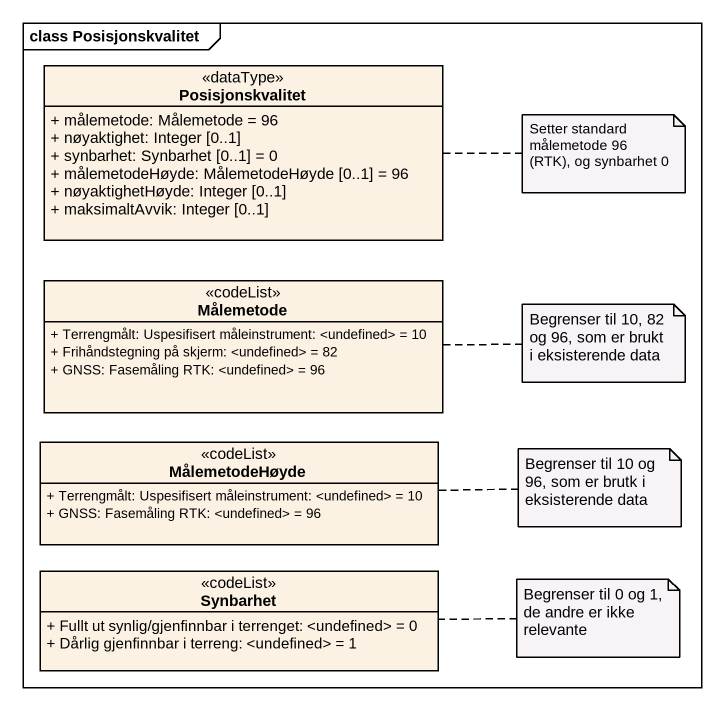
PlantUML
@startuml
mainframe class Posisjonskvalitet
hide circle
hide empty members
skinparam classAttributeIconSize 0
class Posisjonskvalitet <<dataType>> {
  + målemetode: Målemetode = 96
  + nøyaktighet: Integer [0..1]
  + synbarhet: Synbarhet [0..1] = 0
  + målemetodeHøyde: MålemetodeHøyde [0..1] = 96
  + nøyaktighetHøyde: Integer [0..1]
  + maksimaltAvvik: Integer [0..1]
}
class Målemetode <<codeList>> {
  + Terrengmålt: Uspesifisert måleinstrument: <undefined> = 10
  + Frihåndstegning på skjerm: <undefined> = 82
  + GNSS: Fasemåling RTK: <undefined> = 96
}
class MålemetodeHøyde <<codeList>> {
  + Terrengmålt: Uspesifisert måleinstrument: <undefined> = 10
  + GNSS: Fasemåling RTK: <undefined> = 96
}
class Synbarhet <<codeList>> {
  + Fullt ut synlig/gjenfinnbar i terrenget: <undefined> = 0
  + Dårlig gjenfinnbar i terreng: <undefined> = 1
}
note right of Posisjonskvalitet : Setter standard målemetode 96 (RTK), og synbarhet 0
note right of Målemetode : Begrenser til 10, 82 og 96, som er brukt i eksisterende data
note right of MålemetodeHøyde : Begrenser til 10 og 96, som er brutk i eksisterende data
note right of Synbarhet : Begrenser til 0 og 1, de andre er ikke relevante
@enduml
